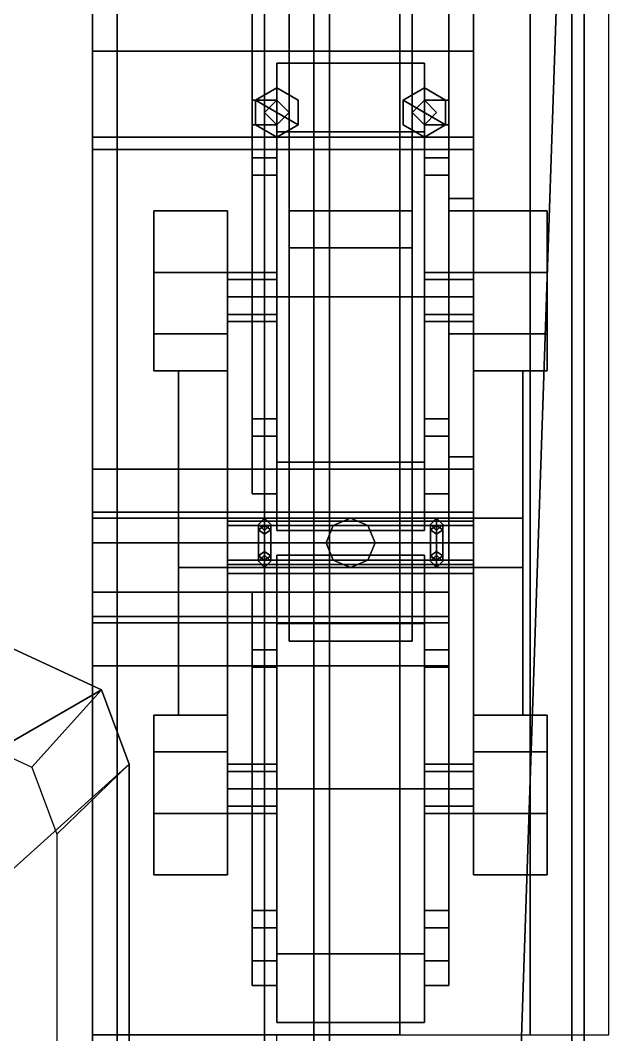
# Model space of a CAD drawing. Header units: millimetres. Extents: x -1.1 to 1.1, y -2.6 to 8.
# Drawn here: x 0.591 to 1.07, y -0.24 to 0.585 of the extents above; entities that cross this region are included whole.
import ezdxf

# ---------------------------------------------------------------- set-up
doc = ezdxf.new("R2010")
doc.units = ezdxf.units.MM
for name, color, linetype in [('_tmp', 4, 'Continuous'), ('base_patch', 6, 'Continuous'), ('skirts', 6, 'Continuous'), ('suspension', 5, 'Continuous'), ('tracks', 3, 'Continuous'), ('turret', 2, 'Continuous'), ('wheels', 2, 'Continuous')]:
    doc.layers.add(name, color=color, linetype=linetype)

msp = doc.modelspace()

# ---------------------------------------------------------------- linework, layer by layer
for points in [[(0.65, 2.44, 0.97), (0.65, -2.36, 0.97), (0.65, 2.02615, 0.65385), (0.65, 2.21, 0.73)], [(0.65, -2.36, 0.97), (0.65, -2.36, 0.97), (0.65, 1.95, 0.47), (0.65, 2.02615, 0.65385)], [(-0.65, -2.27, 0.41), (-0.65, 1.97485, 0.41), (0.65, 1.97485, 0.41), (0.65, -2.27, 0.41)], [(0.65, -2.27, 0.41), (0.65, 1.97485, 0.41), (0.65, 1.95, 0.47), (0.65, -2.36, 0.97)], [(1.04, 0.97, 1.11), (0.83, 0.65, 1.69), (0.83, -1.47, 1.69), (1.04, -2.03, 1.11)], [(1.04, 0.97, 0.97), (1.04, 0.97, 1.11), (1.04, -2.03, 1.11), (1.04, -2.13, 0.97)], [(-0.83, -1.26, 1.69), (0.83, -1.47, 1.69), (0.83, 0.65, 1.69), (-0.83, 0.65, 1.69)]]:
    msp.add_3dface(points)
at = {"layer": '_tmp'}
msp.add_xline((0.84273, 0.65, 1.65485), (0, 1), dxfattribs=at)
at = {"layer": 'base_patch'}
for points in [[(1.04, 0.97, 1.11), (0.84273, 0.65, 1.65485), (0.84273, -1.48321, 1.65485), (0.9531, -1.59778, 1.35)], [(1.04, -2.03, 1.11), (1.04, 0.97, 1.11), (0.9531, -1.59778, 1.35), (1.04, -2.03, 1.11)], [(0.79, 0.65, 1.69), (-0.79, 0.65, 1.69), (-0.79, -1.26, 1.69), (0.79, -1.47, 1.69)], [(0.84273, 0.65, 1.65485), (0.79, 0.65, 1.69), (0.79, -1.47, 1.69), (0.84273, -1.48321, 1.65485)]]:
    msp.add_3dface(points, dxfattribs=at)
at = {"layer": 'skirts'}
for points in [[(0.9, 1.13, 0.73), (0.65, 1.13, 0.73), (0.65, -0.24, 0.73), (0.9, -0.24, 0.73)], [(1.00607, 1.13, 0.68607), (0.9, 1.13, 0.73), (0.9, -0.24, 0.73), (1.00607, -0.24, 0.68607)], [(1.05, 1.13, 0.58), (1.00607, 1.13, 0.68607), (1.00607, -0.24, 0.68607), (1.05, -0.24, 0.58)], [(1.05, 1.13, 0.3), (1.05, 1.13, 0.58), (1.05, -0.24, 0.58), (1.05, -0.24, 0.3)], [(1.07, 1.13, 0.29), (1.05, 1.13, 0.3), (1.05, -0.24, 0.3), (1.07, -0.24, 0.29)], [(1.05, 0.68, 0.18), (1.05, 1.13, 0.3), (1.05, 1.13, 0.3), (1.05, 0.57, 0.18)], [(1.05, 0.57, 0.18), (1.05, 1.13, 0.3), (1.05, -0.24, 0.3), (1.05, 0.38, 0.17)], [(1.05, 0.52, 0.15), (1.05, 0.57, 0.18), (1.05, 0.38, 0.17), (1.05, 0.4, 0.15)], [(1.05, 0.38, 0.17), (1.05, 0.38, 0.17), (1.05, -0.24, 0.3), (1.05, 0.04, 0.17)], [(1.05, 0.33, 0.15), (1.05, 0.35, 0.17), (1.05, 0.07, 0.17), (1.05, 0.09, 0.15)], [(1.05, 0.02, 0.15), (1.05, 0.04, 0.17), (1.05, -0.16, 0.18), (1.05, -0.09, 0.15)], [(1.05, 0.04, 0.17), (1.05, 0.04, 0.17), (1.05, -0.24, 0.3), (1.05, -0.16, 0.18)], [(1.05, -0.16, 0.18), (1.05, -0.16, 0.18), (1.05, -0.24, 0.3), (1.05, -0.24, 0.18)], [(0.65, -0.24, 0.6), (0.8, -0.24, 0.6), (0.9, -0.24, 0.73), (0.65, -0.24, 0.73)], [(0.65, -0.48, 0.6), (0.8, -0.48, 0.6), (0.8, -0.24, 0.6), (0.65, -0.24, 0.6)], [(1.05, -0.24, 0.3), (1.05, -0.24, 0.44), (1.05, -0.48, 0.44), (1.05, -0.48, 0.3)], [(1.05, -0.24, 0.18), (1.05, -0.24, 0.3), (1.05, -0.48, 0.3), (1.05, -0.47, 0.17)], [(1.05, -0.32, 0.15), (1.05, -0.24, 0.18), (1.05, -0.47, 0.17), (1.05, -0.44, 0.15)]]:
    msp.add_3dface(points, dxfattribs=at)
at = {"layer": 'suspension'}
for points in [[(0.81, 0.43, 0.48), (0.81, 0.73, 0.48), (0.91, 0.73, 0.48), (0.91, 0.43, 0.48)], [(0.81, 0.67, 0.58), (0.81, 0.73, 0.48), (0.81, 0.43, 0.48), (0.81, 0.49, 0.58)], [(0.91, 0.43, 0.48), (0.91, 0.73, 0.48), (0.91, 0.67, 0.58), (0.91, 0.49, 0.58)], [(0.96, 0.48, 0.48), (0.96, 0.68, 0.48), (0.65, 0.68, 0.48), (0.65, 0.48, 0.48)], [(0.65, 0.68, 0.48), (0.65, 0.67, 0.39), (0.65, 0.49, 0.39), (0.65, 0.48, 0.48)], [(0.94, 0.48, 0.6), (0.94, 0.68, 0.6), (0.78, 0.68, 0.6), (0.78, 0.48, 0.6)], [(0.78, 0.48, 0.58), (0.78, 0.68, 0.58), (0.94, 0.68, 0.58), (0.94, 0.48, 0.58)], [(0.78, 0.68, 0.6), (0.78, 0.68, 0.58), (0.78, 0.48, 0.58), (0.78, 0.48, 0.6)], [(0.94, 0.48, 0.58), (0.94, 0.68, 0.58), (0.94, 0.68, 0.6), (0.94, 0.48, 0.6)], [(0.96, 0.49, 0.39), (0.96, 0.67, 0.39), (0.96, 0.68, 0.48), (0.96, 0.48, 0.48)], [(0.65, 0.67, 0.34), (0.65, 0.6, 0.3), (0.65, 0.56, 0.3), (0.65, 0.49, 0.34)], [(0.65, 0.67, 0.39), (0.65, 0.67, 0.34), (0.65, 0.49, 0.34), (0.65, 0.49, 0.39)], [(0.96, 0.56, 0.3), (0.96, 0.6, 0.3), (0.96, 0.67, 0.34), (0.96, 0.49, 0.34)], [(0.96, 0.49, 0.34), (0.96, 0.67, 0.34), (0.96, 0.67, 0.39), (0.96, 0.49, 0.39)], [(0.65, 0.56, 0.3), (0.65, 0.6, 0.3), (0.96, 0.6, 0.3), (0.96, 0.56, 0.3)], [(0.65, 0.49, 0.34), (0.65, 0.56, 0.3), (0.96, 0.56, 0.3), (0.96, 0.49, 0.34)], [(0.78268, 0.52, 0.62), (0.81732, 0.5, 0.62), (0.81732, 0.52, 0.62), (0.8, 0.53, 0.62)], [(0.8, 0.53, 0.6), (0.78268, 0.52, 0.6), (0.78268, 0.52, 0.62), (0.8, 0.53, 0.62)], [(0.81732, 0.52, 0.6), (0.8, 0.53, 0.6), (0.8, 0.53, 0.62), (0.81732, 0.52, 0.62)], [(0.92, 0.53, 0.6), (0.90268, 0.52, 0.6), (0.90268, 0.52, 0.62), (0.92, 0.53, 0.62)], [(0.90268, 0.52, 0.62), (0.93732, 0.5, 0.62), (0.93732, 0.52, 0.62), (0.92, 0.53, 0.62)], [(0.93732, 0.52, 0.6), (0.92, 0.53, 0.6), (0.92, 0.53, 0.62), (0.93732, 0.52, 0.62)], [(0.78268, 0.5, 0.62), (0.8, 0.49, 0.62), (0.81732, 0.5, 0.62), (0.78268, 0.52, 0.62)], [(0.78268, 0.52, 0.6), (0.78268, 0.5, 0.6), (0.78268, 0.5, 0.62), (0.78268, 0.52, 0.62)], [(0.8, 0.52, 0.48), (0.79, 0.51, 0.48), (0.79, 0.51, 0.58), (0.8, 0.52, 0.58)], [(0.81, 0.51, 0.48), (0.8, 0.52, 0.48), (0.8, 0.52, 0.58), (0.81, 0.51, 0.58)], [(0.81732, 0.5, 0.6), (0.81732, 0.52, 0.6), (0.81732, 0.52, 0.62), (0.81732, 0.5, 0.62)], [(0.90268, 0.52, 0.6), (0.90268, 0.5, 0.6), (0.90268, 0.5, 0.62), (0.90268, 0.52, 0.62)], [(0.90268, 0.5, 0.62), (0.92, 0.49, 0.62), (0.93732, 0.5, 0.62), (0.90268, 0.52, 0.62)], [(0.92, 0.52, 0.48), (0.91, 0.51, 0.48), (0.91, 0.51, 0.58), (0.92, 0.52, 0.58)], [(0.93, 0.51, 0.48), (0.92, 0.52, 0.48), (0.92, 0.52, 0.58), (0.93, 0.51, 0.58)], [(0.93732, 0.5, 0.6), (0.93732, 0.52, 0.6), (0.93732, 0.52, 0.62), (0.93732, 0.5, 0.62)], [(0.79, 0.51, 0.48), (0.8, 0.5, 0.48), (0.8, 0.5, 0.58), (0.79, 0.51, 0.58)], [(0.8, 0.5, 0.48), (0.81, 0.51, 0.48), (0.81, 0.51, 0.58), (0.8, 0.5, 0.58)], [(0.91, 0.51, 0.48), (0.92, 0.5, 0.48), (0.92, 0.5, 0.58), (0.91, 0.51, 0.58)], [(0.92, 0.5, 0.48), (0.93, 0.51, 0.48), (0.93, 0.51, 0.58), (0.92, 0.5, 0.58)], [(0.78268, 0.5, 0.6), (0.8, 0.49, 0.6), (0.8, 0.49, 0.62), (0.78268, 0.5, 0.62)], [(0.8, 0.49, 0.6), (0.81732, 0.5, 0.6), (0.81732, 0.5, 0.62), (0.8, 0.49, 0.62)], [(0.90268, 0.5, 0.6), (0.92, 0.49, 0.6), (0.92, 0.49, 0.62), (0.90268, 0.5, 0.62)], [(0.92, 0.49, 0.6), (0.93732, 0.5, 0.6), (0.93732, 0.5, 0.62), (0.92, 0.49, 0.62)], [(0.65, 0.48, 0.48), (0.65, 0.49, 0.39), (0.96, 0.49, 0.39), (0.96, 0.48, 0.48)], [(0.65, 0.49, 0.39), (0.65, 0.49, 0.34), (0.96, 0.49, 0.34), (0.96, 0.49, 0.39)], [(0.81, 0.49, 0.58), (0.81, 0.4, 0.57), (0.91, 0.4, 0.57), (0.91, 0.49, 0.58)], [(0.81, 0.43, 0.48), (0.81, 0.43, 0.48), (0.81, 0.4, 0.57), (0.81, 0.49, 0.58)], [(0.91, 0.4, 0.57), (0.91, 0.43, 0.48), (0.91, 0.43, 0.48), (0.91, 0.49, 0.58)], [(0.94, 0.49, 0.39), (0.94, 0.44, 0.39), (0.96, 0.44, 0.39), (0.96, 0.49, 0.39)], [(0.94, 0.49, 0.34), (0.94, 0.43, 0.34), (0.94, 0.44, 0.39), (0.94, 0.49, 0.39)], [(0.96, 0.49, 0.34), (0.96, 0.43, 0.34), (0.94, 0.43, 0.34), (0.94, 0.49, 0.34)], [(0.96, 0.44, 0.39), (0.96, 0.43, 0.34), (0.96, 0.49, 0.34), (0.96, 0.49, 0.39)], [(0.78, 0.48, 0.6), (0.78, 0.48, 0.58), (0.94, 0.48, 0.58), (0.94, 0.48, 0.6)], [(0.94, 0.43, 0.34), (0.94, 0.33, 0.33), (0.94, 0.34, 0.38), (0.94, 0.44, 0.39)], [(0.94, 0.44, 0.39), (0.94, 0.34, 0.38), (0.96, 0.34, 0.38), (0.96, 0.44, 0.39)], [(0.96, 0.34, 0.38), (0.96, 0.33, 0.33), (0.96, 0.43, 0.34), (0.96, 0.44, 0.39)], [(0.7, 0.38, 0.28), (0.7, 0.43, 0.26), (0.7, 0.43, 0.13), (0.7, 0.33, 0.28)], [(0.76, 0.38, 0.28), (0.76, 0.43, 0.26), (0.7, 0.43, 0.26), (0.7, 0.38, 0.28)], [(0.7, 0.33, 0.28), (0.7, 0.43, 0.13), (0.7, 0.3, 0.13), (0.7, 0.3, 0.26)], [(0.7, 0.3, 0.13), (0.7, 0.43, 0.13), (0.76, 0.43, 0.13), (0.76, 0.3, 0.13)], [(0.7, 0.43, 0.13), (0.7, 0.43, 0.26), (0.76, 0.43, 0.26), (0.76, 0.43, 0.13)], [(0.76, 0.43, 0.13), (0.76, 0.43, 0.26), (0.76, 0.38, 0.28), (0.76, 0.33, 0.28)], [(0.76, 0.3, 0.13), (0.76, 0.43, 0.13), (0.76, 0.33, 0.28), (0.76, 0.3, 0.26)], [(0.81, 0.43, 0.48), (0.81, 0.1, 0.39), (0.81, 0.08, 0.46), (0.81, 0.4, 0.57)], [(0.91, 0.43, 0.48), (0.91, 0.1, 0.39), (0.81, 0.1, 0.39), (0.81, 0.43, 0.48)], [(0.91, 0.08, 0.46), (0.91, 0.1, 0.39), (0.91, 0.43, 0.48), (0.91, 0.4, 0.57)], [(0.96, 0.43, 0.34), (0.96, 0.33, 0.33), (0.94, 0.33, 0.33), (0.94, 0.43, 0.34)], [(1.02, 0.38, 0.28), (1.02, 0.43, 0.26), (0.96, 0.43, 0.26), (0.96, 0.38, 0.28)], [(0.96, 0.38, 0.28), (0.96, 0.43, 0.26), (0.96, 0.43, 0.13), (0.96, 0.33, 0.28)], [(0.96, 0.33, 0.28), (0.96, 0.43, 0.13), (0.96, 0.3, 0.13), (0.96, 0.3, 0.26)], [(0.96, 0.3, 0.13), (0.96, 0.43, 0.13), (1.02, 0.43, 0.13), (1.02, 0.3, 0.13)], [(0.96, 0.43, 0.13), (0.96, 0.43, 0.26), (1.02, 0.43, 0.26), (1.02, 0.43, 0.13)], [(1.02, 0.43, 0.13), (1.02, 0.43, 0.26), (1.02, 0.38, 0.28), (1.02, 0.33, 0.28)], [(1.02, 0.3, 0.13), (1.02, 0.43, 0.13), (1.02, 0.33, 0.28), (1.02, 0.3, 0.26)], [(0.81, 0.4, 0.57), (0.81, 0.08, 0.46), (0.91, 0.08, 0.46), (0.91, 0.4, 0.57)], [(0.76, 0.33, 0.28), (0.76, 0.38, 0.28), (0.7, 0.38, 0.28), (0.7, 0.33, 0.28)], [(1.02, 0.33, 0.28), (1.02, 0.38, 0.28), (0.96, 0.38, 0.28), (0.96, 0.33, 0.28)], [(0.94, 0.34, 0.38), (0.94, 0.22, 0.33), (0.96, 0.22, 0.33), (0.96, 0.34, 0.38)], [(0.94, 0.33, 0.33), (0.94, 0.23, 0.29), (0.94, 0.22, 0.33), (0.94, 0.34, 0.38)], [(0.96, 0.22, 0.33), (0.96, 0.23, 0.29), (0.96, 0.33, 0.33), (0.96, 0.34, 0.38)], [(0.76, 0.3, 0.26), (0.76, 0.33, 0.28), (0.7, 0.33, 0.28), (0.7, 0.3, 0.26)], [(0.96, 0.33, 0.33), (0.96, 0.23, 0.29), (0.94, 0.23, 0.29), (0.94, 0.33, 0.33)], [(1.02, 0.3, 0.26), (1.02, 0.33, 0.28), (0.96, 0.33, 0.28), (0.96, 0.3, 0.26)], [(0.76, 0.18, 0.33), (0.76, 0.3, 0.26), (0.72, 0.3, 0.26), (0.72, 0.18, 0.33)], [(0.72, 0.18, 0.33), (0.72, 0.3, 0.26), (0.72, 0.02, 0.26), (0.72, 0.14, 0.33)], [(0.72, 0.02, 0.13), (0.72, 0.3, 0.13), (0.76, 0.3, 0.13), (0.76, 0.02, 0.13)], [(0.72, 0.3, 0.26), (0.72, 0.3, 0.13), (0.72, 0.02, 0.13), (0.72, 0.02, 0.26)], [(0.76, 0.02, 0.26), (0.76, 0.3, 0.26), (0.76, 0.18, 0.33), (0.76, 0.14, 0.33)], [(0.76, 0.02, 0.13), (0.76, 0.3, 0.13), (0.76, 0.3, 0.26), (0.76, 0.02, 0.26)], [(1, 0.18, 0.33), (1, 0.3, 0.26), (0.96, 0.3, 0.26), (0.96, 0.18, 0.33)], [(0.96, 0.3, 0.26), (0.96, 0.02, 0.26), (0.96, 0.14, 0.33), (0.96, 0.18, 0.33)], [(1, 0.3, 0.13), (1, 0.02, 0.13), (0.96, 0.02, 0.13), (0.96, 0.3, 0.13)], [(0.96, 0.3, 0.13), (0.96, 0.02, 0.13), (0.96, 0.02, 0.26), (0.96, 0.3, 0.26)], [(1, 0.14, 0.33), (1, 0.02, 0.26), (1, 0.3, 0.26), (1, 0.18, 0.33)], [(1, 0.02, 0.26), (1, 0.02, 0.13), (1, 0.3, 0.13), (1, 0.3, 0.26)], [(0.94, 0.23, 0.29), (0.94, 0.16, 0.26), (0.94, 0.16, 0.3), (0.94, 0.22, 0.33)], [(0.96, 0.23, 0.29), (0.96, 0.16, 0.26), (0.94, 0.16, 0.26), (0.94, 0.23, 0.29)], [(0.96, 0.16, 0.3), (0.96, 0.16, 0.26), (0.96, 0.23, 0.29), (0.96, 0.22, 0.33)], [(0.65, 0.22, 0.57), (0.65, 0.185, 0.49), (0.65, 0.095, 0.49), (0.65, 0.06, 0.57)], [(0.94, 0.22, 0.57), (0.94, 0.185, 0.49), (0.65, 0.185, 0.49), (0.65, 0.22, 0.57)], [(0.94, 0.06, 0.57), (0.94, 0.22, 0.57), (0.65, 0.22, 0.57), (0.65, 0.06, 0.57)], [(0.94, 0.22, 0.33), (0.94, 0.16, 0.3), (0.96, 0.16, 0.3), (0.96, 0.22, 0.33)], [(0.94, 0.095, 0.49), (0.94, 0.185, 0.49), (0.94, 0.22, 0.57), (0.94, 0.06, 0.57)], [(0.65, 0.095, 0.49), (0.65, 0.185, 0.49), (0.94, 0.185, 0.49), (0.94, 0.095, 0.49)], [(0.76, 0.17768, 0.26232), (0.76, 0.185, 0.28), (0.96, 0.185, 0.28), (0.96, 0.17768, 0.26232)], [(0.76, 0.185, 0.28), (0.76, 0.17768, 0.29768), (0.96, 0.17768, 0.29768), (0.96, 0.185, 0.28)], [(0.65, 0.18, 0.7), (0.94, 0.18, 0.57), (0.65, 0.18, 0.57), (0.65, 0.18, 0.7)], [(0.94, 0.16, 0.57), (0.94, 0.18, 0.57), (0.65, 0.18, 0.7), (0.65, 0.16, 0.7)], [(0.76, 0.14, 0.33), (0.76, 0.18, 0.33), (0.72, 0.18, 0.33), (0.72, 0.14, 0.33)], [(0.76, 0.18, 0.39), (0.76, 0.17414, 0.40414), (0.96, 0.17414, 0.40414), (0.96, 0.18, 0.39)], [(0.76, 0.17414, 0.37586), (0.76, 0.18, 0.39), (0.96, 0.18, 0.39), (0.96, 0.17414, 0.37586)], [(0.76, 0.18, 0.39), (0.76, 0.14586, 0.37586), (0.76, 0.14, 0.39), (0.76, 0.17414, 0.40414)], [(0.76, 0.17414, 0.37586), (0.76, 0.16, 0.37), (0.76, 0.14586, 0.37586), (0.76, 0.18, 0.39)], [(0.76, 0.16, 0.255), (0.76, 0.17768, 0.26232), (0.96, 0.17768, 0.26232), (0.96, 0.16, 0.255)], [(0.76, 0.17768, 0.29768), (0.76, 0.16, 0.305), (0.96, 0.16, 0.305), (0.96, 0.17768, 0.29768)], [(0.76, 0.17414, 0.40414), (0.76, 0.16, 0.41), (0.96, 0.16, 0.41), (0.96, 0.17414, 0.40414)], [(0.76, 0.16, 0.37), (0.76, 0.17414, 0.37586), (0.96, 0.17414, 0.37586), (0.96, 0.16, 0.37)], [(0.76, 0.17414, 0.40414), (0.76, 0.14, 0.39), (0.76, 0.14586, 0.40414), (0.76, 0.16, 0.41)], [(0.79, 0.18, 0.39), (0.785, 0.175, 0.4), (0.785, 0.175, 0.47), (0.79, 0.18, 0.47)], [(0.785, 0.17061, 0.48061), (0.79, 0.17414, 0.48414), (0.79, 0.18, 0.47), (0.785, 0.175, 0.47)], [(0.785, 0.175, 0.4), (0.79, 0.17, 0.405), (0.79, 0.17, 0.47), (0.785, 0.175, 0.47)], [(0.79, 0.16707, 0.47707), (0.785, 0.17061, 0.48061), (0.785, 0.175, 0.47), (0.79, 0.17, 0.47)], [(0.785, 0.16, 0.485), (0.79, 0.16, 0.49), (0.79, 0.17414, 0.48414), (0.785, 0.17061, 0.48061)], [(0.795, 0.175, 0.4), (0.79, 0.18, 0.39), (0.79, 0.18, 0.47), (0.795, 0.175, 0.47)], [(0.79, 0.17414, 0.48414), (0.795, 0.17061, 0.48061), (0.795, 0.175, 0.47), (0.79, 0.18, 0.47)], [(0.79, 0.17, 0.405), (0.795, 0.175, 0.4), (0.795, 0.175, 0.47), (0.79, 0.17, 0.47)], [(0.795, 0.17061, 0.48061), (0.79, 0.16707, 0.47707), (0.79, 0.17, 0.47), (0.795, 0.175, 0.47)], [(0.79, 0.16, 0.49), (0.795, 0.16, 0.485), (0.795, 0.17061, 0.48061), (0.79, 0.17414, 0.48414)], [(0.84, 0.16, 0.37), (0.84586, 0.17414, 0.37586), (0.84586, 0.17414, 0.28), (0.84, 0.16, 0.28)], [(0.84586, 0.17414, 0.37586), (0.86, 0.18, 0.39), (0.86, 0.18, 0.28), (0.84586, 0.17414, 0.28)], [(0.86, 0.18, 0.39), (0.87414, 0.17414, 0.37586), (0.87414, 0.17414, 0.28), (0.86, 0.18, 0.28)], [(0.87414, 0.17414, 0.37586), (0.88, 0.16, 0.37), (0.88, 0.16, 0.28), (0.87414, 0.17414, 0.28)], [(0.925, 0.17061, 0.48061), (0.93, 0.17414, 0.48414), (0.93, 0.18, 0.47), (0.925, 0.175, 0.47)], [(0.93, 0.18, 0.39), (0.925, 0.175, 0.4), (0.925, 0.175, 0.47), (0.93, 0.18, 0.47)], [(0.93, 0.16707, 0.47707), (0.925, 0.17061, 0.48061), (0.925, 0.175, 0.47), (0.93, 0.17, 0.47)], [(0.925, 0.175, 0.4), (0.93, 0.17, 0.405), (0.93, 0.17, 0.47), (0.925, 0.175, 0.47)], [(0.925, 0.16, 0.485), (0.93, 0.16, 0.49), (0.93, 0.17414, 0.48414), (0.925, 0.17061, 0.48061)], [(0.93, 0.17414, 0.48414), (0.935, 0.17061, 0.48061), (0.935, 0.175, 0.47), (0.93, 0.18, 0.47)], [(0.935, 0.175, 0.4), (0.93, 0.18, 0.39), (0.93, 0.18, 0.47), (0.935, 0.175, 0.47)], [(0.935, 0.17061, 0.48061), (0.93, 0.16707, 0.47707), (0.93, 0.17, 0.47), (0.935, 0.175, 0.47)], [(0.93, 0.17, 0.405), (0.935, 0.175, 0.4), (0.935, 0.175, 0.47), (0.93, 0.17, 0.47)], [(0.93, 0.16, 0.49), (0.935, 0.16, 0.485), (0.935, 0.17061, 0.48061), (0.93, 0.17414, 0.48414)], [(0.96, 0.18, 0.33), (0.96, 0.14, 0.33), (1, 0.14, 0.33), (1, 0.18, 0.33)], [(0.96, 0.17414, 0.40414), (0.96, 0.16, 0.41), (0.96, 0.14586, 0.40414), (0.96, 0.18, 0.39)], [(0.96, 0.18, 0.39), (0.96, 0.14586, 0.40414), (0.96, 0.14, 0.39), (0.96, 0.17414, 0.37586)], [(0.96, 0.17414, 0.37586), (0.96, 0.14, 0.39), (0.96, 0.14586, 0.37586), (0.96, 0.16, 0.37)], [(0.79, 0.16, 0.48), (0.785, 0.16, 0.485), (0.785, 0.17061, 0.48061), (0.79, 0.16707, 0.47707)], [(0.795, 0.16, 0.485), (0.79, 0.16, 0.48), (0.79, 0.16707, 0.47707), (0.795, 0.17061, 0.48061)], [(0.93, 0.16, 0.48), (0.925, 0.16, 0.485), (0.925, 0.17061, 0.48061), (0.93, 0.16707, 0.47707)], [(0.935, 0.16, 0.485), (0.93, 0.16, 0.48), (0.93, 0.16707, 0.47707), (0.935, 0.17061, 0.48061)], [(0.65, 0.16, 0.7), (0.65, 0.16, 0.57), (0.94, 0.16, 0.57), (0.65, 0.16, 0.7)], [(0.76, 0.14232, 0.26232), (0.76, 0.16, 0.255), (0.96, 0.16, 0.255), (0.96, 0.14232, 0.26232)], [(0.76, 0.16, 0.305), (0.76, 0.14232, 0.29768), (0.96, 0.14232, 0.29768), (0.96, 0.16, 0.305)], [(0.76, 0.16, 0.41), (0.76, 0.14586, 0.40414), (0.96, 0.14586, 0.40414), (0.96, 0.16, 0.41)], [(0.76, 0.14586, 0.37586), (0.76, 0.16, 0.37), (0.96, 0.16, 0.37), (0.96, 0.14586, 0.37586)], [(0.785, 0.14939, 0.48061), (0.79, 0.14586, 0.48414), (0.79, 0.16, 0.49), (0.785, 0.16, 0.485)], [(0.79, 0.15293, 0.47707), (0.785, 0.14939, 0.48061), (0.785, 0.16, 0.485), (0.79, 0.16, 0.48)], [(0.79, 0.14586, 0.48414), (0.795, 0.14939, 0.48061), (0.795, 0.16, 0.485), (0.79, 0.16, 0.49)], [(0.795, 0.14939, 0.48061), (0.79, 0.15293, 0.47707), (0.79, 0.16, 0.48), (0.795, 0.16, 0.485)], [(0.84586, 0.14586, 0.37586), (0.84, 0.16, 0.37), (0.84, 0.16, 0.28), (0.84586, 0.14586, 0.28)], [(0.88, 0.16, 0.37), (0.87414, 0.14586, 0.37586), (0.87414, 0.14586, 0.28), (0.88, 0.16, 0.28)], [(0.93, 0.15293, 0.47707), (0.925, 0.14939, 0.48061), (0.925, 0.16, 0.485), (0.93, 0.16, 0.48)], [(0.925, 0.14939, 0.48061), (0.93, 0.14586, 0.48414), (0.93, 0.16, 0.49), (0.925, 0.16, 0.485)], [(0.935, 0.14939, 0.48061), (0.93, 0.15293, 0.47707), (0.93, 0.16, 0.48), (0.935, 0.16, 0.485)], [(0.93, 0.14586, 0.48414), (0.935, 0.14939, 0.48061), (0.935, 0.16, 0.485), (0.93, 0.16, 0.49)], [(0.79, 0.15, 0.47), (0.785, 0.145, 0.47), (0.785, 0.14939, 0.48061), (0.79, 0.15293, 0.47707)], [(0.79, 0.15, 0.405), (0.785, 0.145, 0.4), (0.785, 0.145, 0.47), (0.79, 0.15, 0.47)], [(0.785, 0.145, 0.47), (0.79, 0.14, 0.47), (0.79, 0.14586, 0.48414), (0.785, 0.14939, 0.48061)], [(0.795, 0.145, 0.47), (0.79, 0.15, 0.47), (0.79, 0.15293, 0.47707), (0.795, 0.14939, 0.48061)], [(0.795, 0.145, 0.4), (0.79, 0.15, 0.405), (0.79, 0.15, 0.47), (0.795, 0.145, 0.47)], [(0.79, 0.14, 0.47), (0.795, 0.145, 0.47), (0.795, 0.14939, 0.48061), (0.79, 0.14586, 0.48414)], [(0.93, 0.15, 0.47), (0.925, 0.145, 0.47), (0.925, 0.14939, 0.48061), (0.93, 0.15293, 0.47707)], [(0.93, 0.15, 0.405), (0.925, 0.145, 0.4), (0.925, 0.145, 0.47), (0.93, 0.15, 0.47)], [(0.925, 0.145, 0.47), (0.93, 0.14, 0.47), (0.93, 0.14586, 0.48414), (0.925, 0.14939, 0.48061)], [(0.935, 0.145, 0.47), (0.93, 0.15, 0.47), (0.93, 0.15293, 0.47707), (0.935, 0.14939, 0.48061)], [(0.935, 0.145, 0.4), (0.93, 0.15, 0.405), (0.93, 0.15, 0.47), (0.935, 0.145, 0.47)], [(0.93, 0.14, 0.47), (0.935, 0.145, 0.47), (0.935, 0.14939, 0.48061), (0.93, 0.14586, 0.48414)], [(0.76, 0.14586, 0.40414), (0.76, 0.14, 0.39), (0.96, 0.14, 0.39), (0.96, 0.14586, 0.40414)], [(0.76, 0.14, 0.39), (0.76, 0.14586, 0.37586), (0.96, 0.14586, 0.37586), (0.96, 0.14, 0.39)], [(0.76, 0.135, 0.28), (0.76, 0.14232, 0.26232), (0.96, 0.14232, 0.26232), (0.96, 0.135, 0.28)], [(0.76, 0.14232, 0.29768), (0.76, 0.135, 0.28), (0.96, 0.135, 0.28), (0.96, 0.14232, 0.29768)], [(0.785, 0.145, 0.4), (0.79, 0.14, 0.39), (0.79, 0.14, 0.47), (0.785, 0.145, 0.47)], [(0.79, 0.14, 0.39), (0.795, 0.145, 0.4), (0.795, 0.145, 0.47), (0.79, 0.14, 0.47)], [(0.86, 0.14, 0.39), (0.84586, 0.14586, 0.37586), (0.84586, 0.14586, 0.28), (0.86, 0.14, 0.28)], [(0.87414, 0.14586, 0.37586), (0.86, 0.14, 0.39), (0.86, 0.14, 0.28), (0.87414, 0.14586, 0.28)], [(0.925, 0.145, 0.4), (0.93, 0.14, 0.39), (0.93, 0.14, 0.47), (0.925, 0.145, 0.47)], [(0.93, 0.14, 0.39), (0.935, 0.145, 0.4), (0.935, 0.145, 0.47), (0.93, 0.14, 0.47)], [(0.72, 0.14, 0.33), (0.72, 0.02, 0.26), (0.76, 0.02, 0.26), (0.76, 0.14, 0.33)], [(0.96, 0.14, 0.33), (0.96, 0.02, 0.26), (1, 0.02, 0.26), (1, 0.14, 0.33)], [(0.65, 0.12, 0.7), (0.94, 0.12, 0.57), (0.65, 0.12, 0.57), (0.65, 0.12, 0.7)], [(0.94, 0.1, 0.57), (0.94, 0.12, 0.57), (0.65, 0.12, 0.7), (0.65, 0.1, 0.7)], [(0.65, 0.1, 0.7), (0.65, 0.1, 0.57), (0.94, 0.1, 0.57), (0.65, 0.1, 0.7)], [(0.81, 0.08, 0.46), (0.81, 0.1, 0.39), (0.91, 0.1, 0.39), (0.91, 0.08, 0.46)], [(0.65, 0.06, 0.57), (0.65, 0.095, 0.49), (0.94, 0.095, 0.49), (0.94, 0.06, 0.57)], [(0.7, 0.02, 0.26), (0.7, -0.01, 0.28), (0.76, -0.01, 0.28), (0.76, 0.02, 0.26)], [(0.7, 0.02, 0.13), (0.7, -0.11, 0.13), (0.7, -0.01, 0.28), (0.7, 0.02, 0.26)], [(0.76, 0.02, 0.13), (0.76, -0.11, 0.13), (0.7, -0.11, 0.13), (0.7, 0.02, 0.13)], [(0.76, -0.01, 0.28), (0.76, -0.11, 0.13), (0.76, 0.02, 0.13), (0.76, 0.02, 0.26)], [(0.96, 0.02, 0.26), (0.96, -0.01, 0.28), (1.02, -0.01, 0.28), (1.02, 0.02, 0.26)], [(0.96, 0.02, 0.13), (0.96, -0.11, 0.13), (0.96, -0.01, 0.28), (0.96, 0.02, 0.26)], [(1.02, 0.02, 0.13), (1.02, -0.11, 0.13), (0.96, -0.11, 0.13), (0.96, 0.02, 0.13)], [(1.02, -0.01, 0.28), (1.02, -0.11, 0.13), (1.02, 0.02, 0.13), (1.02, 0.02, 0.26)], [(0.7, -0.11, 0.13), (0.7, -0.11, 0.26), (0.7, -0.06, 0.28), (0.7, -0.01, 0.28)], [(0.7, -0.01, 0.28), (0.7, -0.06, 0.28), (0.76, -0.06, 0.28), (0.76, -0.01, 0.28)], [(0.76, -0.06, 0.28), (0.76, -0.11, 0.26), (0.76, -0.11, 0.13), (0.76, -0.01, 0.28)], [(0.96, -0.11, 0.13), (0.96, -0.11, 0.26), (0.96, -0.06, 0.28), (0.96, -0.01, 0.28)], [(0.96, -0.01, 0.28), (0.96, -0.06, 0.28), (1.02, -0.06, 0.28), (1.02, -0.01, 0.28)], [(1.02, -0.06, 0.28), (1.02, -0.11, 0.26), (1.02, -0.11, 0.13), (1.02, -0.01, 0.28)], [(0.7, -0.06, 0.28), (0.7, -0.11, 0.26), (0.76, -0.11, 0.26), (0.76, -0.06, 0.28)], [(0.96, -0.06, 0.28), (0.96, -0.11, 0.26), (1.02, -0.11, 0.26), (1.02, -0.06, 0.28)], [(0.76, -0.11, 0.13), (0.76, -0.11, 0.26), (0.7, -0.11, 0.26), (0.7, -0.11, 0.13)], [(1.02, -0.11, 0.13), (1.02, -0.11, 0.26), (0.96, -0.11, 0.26), (0.96, -0.11, 0.13)]]:
    msp.add_3dface(points, dxfattribs=at)
at = {"layer": 'tracks'}
for points in [[(0.67, 2.05, -0.03), (0.67, -1.72, -0.03), (0.67, -1.71), (0.67, 2.05)], [(0.67, 2.05), (0.67, -1.71), (1.05, -1.71), (1.05, 2.05)], [(1.05, -1.71), (1.05, -1.72, -0.03), (1.05, 2.05, -0.03), (1.05, 2.05)], [(0.67, -0.36, 0.82), (0.67, -0.36, 0.86), (0.67, 1.25, 0.86), (0.67, 1.25, 0.82)], [(0.67, 1.25, 0.86), (0.67, -0.36, 0.86), (1.05, -0.36, 0.86), (1.05, 1.25, 0.86)], [(1.05, 1.25, 0.82), (1.05, -0.36, 0.82), (0.67, -0.36, 0.82), (0.67, 1.25, 0.82)], [(1.05, 1.25, 0.86), (1.05, -0.36, 0.86), (1.05, -0.36, 0.82), (1.05, 1.25, 0.82)]]:
    msp.add_3dface(points, dxfattribs=at)
at = {"layer": 'turret'}
for points in [[(0.6573, 0.04053, 1.71), (0.43476, -0.08793, 2.28), (0.02091, 0.11, 2.28), (0.03312, 0.33, 1.71)], [(0.60057, -0.02253, 1.69), (0.6573, 0.04053, 1.71), (0.03312, 0.33, 1.71), (0.03881, 0.238, 1.69)], [(0.68, -0.02, 1.71), (0.48, -0.2, 2.3), (0.43476, -0.08793, 2.28), (0.6573, 0.04053, 1.71)], [(0.621, -0.077, 1.69), (0.68, -0.02, 1.71), (0.6573, 0.04053, 1.71), (0.60057, -0.02253, 1.69)], [(0.68, -0.79, 1.71), (0.48, -0.72, 2.3), (0.48, -0.2, 2.3), (0.68, -0.02, 1.71)], [(0.621, -0.77, 1.69), (0.68, -0.79, 1.71), (0.68, -0.02, 1.71), (0.621, -0.077, 1.69)]]:
    msp.add_3dface(points, dxfattribs=at)
at = {"layer": 'wheels'}
for points in [[(0.8, 0.49435, 0.32435), (0.8, 0.55, 0.19), (0.8, 0.52, 0.19), (0.8, 0.47314, 0.30314)], [(0.92, 0.49435, 0.32435), (0.92, 0.55, 0.19), (0.8, 0.55, 0.19), (0.8, 0.49435, 0.32435)], [(0.8, 0.55, 0.19), (0.8, 0.49435, 0.05565), (0.8, 0.47314, 0.07686), (0.8, 0.52, 0.19)], [(0.92, 0.55, 0.19), (0.92, 0.49435, 0.05565), (0.8, 0.49435, 0.05565), (0.8, 0.55, 0.19)], [(0.92, 0.55, 0.19), (0.92, 0.49435, 0.32435), (0.92, 0.47314, 0.30314), (0.92, 0.52, 0.19)], [(0.92, 0.49435, 0.05565), (0.92, 0.55, 0.19), (0.92, 0.52, 0.19), (0.92, 0.47314, 0.07686)], [(0.78, 0.47314, 0.30314), (0.78, 0.52, 0.19), (0.78, 0.5, 0.19), (0.78, 0.45899, 0.28899)], [(0.8, 0.47314, 0.30314), (0.8, 0.52, 0.19), (0.78, 0.52, 0.19), (0.78, 0.47314, 0.30314)], [(0.78, 0.52, 0.19), (0.78, 0.47314, 0.07686), (0.78, 0.45899, 0.09101), (0.78, 0.5, 0.19)], [(0.8, 0.52, 0.19), (0.8, 0.47314, 0.07686), (0.78, 0.47314, 0.07686), (0.78, 0.52, 0.19)], [(0.92, 0.52, 0.19), (0.92, 0.47314, 0.30314), (0.94, 0.47314, 0.30314), (0.94, 0.52, 0.19)], [(0.92, 0.47314, 0.07686), (0.92, 0.52, 0.19), (0.94, 0.52, 0.19), (0.94, 0.47314, 0.07686)], [(0.94, 0.52, 0.19), (0.94, 0.47314, 0.30314), (0.94, 0.45899, 0.28899), (0.94, 0.5, 0.19)], [(0.94, 0.47314, 0.07686), (0.94, 0.52, 0.19), (0.94, 0.5, 0.19), (0.94, 0.45899, 0.09101)], [(0.8, 0.5, 0.19), (0.8, 0.45899, 0.28899), (0.78, 0.45899, 0.28899), (0.78, 0.5, 0.19)], [(0.8, 0.45899, 0.09101), (0.8, 0.5, 0.19), (0.78, 0.5, 0.19), (0.78, 0.45899, 0.09101)], [(0.8, 0.45899, 0.28899), (0.8, 0.5, 0.19), (0.8, 0.38, 0.19), (0.8, 0.37414, 0.20414)], [(0.8, 0.5, 0.19), (0.8, 0.45899, 0.09101), (0.8, 0.37414, 0.17586), (0.8, 0.38, 0.19)], [(0.92, 0.45899, 0.28899), (0.92, 0.5, 0.19), (0.94, 0.5, 0.19), (0.94, 0.45899, 0.28899)], [(0.92, 0.5, 0.19), (0.92, 0.45899, 0.28899), (0.92, 0.37414, 0.20414), (0.92, 0.38, 0.19)], [(0.92, 0.5, 0.19), (0.92, 0.45899, 0.09101), (0.94, 0.45899, 0.09101), (0.94, 0.5, 0.19)], [(0.92, 0.45899, 0.09101), (0.92, 0.5, 0.19), (0.92, 0.38, 0.19), (0.92, 0.37414, 0.17586)], [(0.8, 0.49435, 0.05565), (0.8, 0.36), (0.8, 0.36, 0.03), (0.8, 0.47314, 0.07686)], [(0.92, 0.49435, 0.05565), (0.92, 0.36), (0.8, 0.36), (0.8, 0.49435, 0.05565)], [(0.8, 0.36, 0.38), (0.8, 0.49435, 0.32435), (0.8, 0.47314, 0.30314), (0.8, 0.36, 0.35)], [(0.92, 0.36, 0.38), (0.92, 0.49435, 0.32435), (0.8, 0.49435, 0.32435), (0.8, 0.36, 0.38)], [(0.92, 0.36), (0.92, 0.49435, 0.05565), (0.92, 0.47314, 0.07686), (0.92, 0.36, 0.03)], [(0.92, 0.49435, 0.32435), (0.92, 0.36, 0.38), (0.92, 0.36, 0.35), (0.92, 0.47314, 0.30314)], [(0.78, 0.47314, 0.07686), (0.78, 0.36, 0.03), (0.78, 0.36, 0.05), (0.78, 0.45899, 0.09101)], [(0.8, 0.47314, 0.07686), (0.8, 0.36, 0.03), (0.78, 0.36, 0.03), (0.78, 0.47314, 0.07686)], [(0.78, 0.36, 0.35), (0.78, 0.47314, 0.30314), (0.78, 0.45899, 0.28899), (0.78, 0.36, 0.33)], [(0.8, 0.36, 0.35), (0.8, 0.47314, 0.30314), (0.78, 0.47314, 0.30314), (0.78, 0.36, 0.35)], [(0.92, 0.36, 0.03), (0.92, 0.47314, 0.07686), (0.94, 0.47314, 0.07686), (0.94, 0.36, 0.03)], [(0.92, 0.47314, 0.30314), (0.92, 0.36, 0.35), (0.94, 0.36, 0.35), (0.94, 0.47314, 0.30314)], [(0.94, 0.36, 0.03), (0.94, 0.47314, 0.07686), (0.94, 0.45899, 0.09101), (0.94, 0.36, 0.05)], [(0.94, 0.47314, 0.30314), (0.94, 0.36, 0.35), (0.94, 0.36, 0.33), (0.94, 0.45899, 0.28899)], [(0.8, 0.36, 0.05), (0.8, 0.45899, 0.09101), (0.78, 0.45899, 0.09101), (0.78, 0.36, 0.05)], [(0.8, 0.45899, 0.28899), (0.8, 0.36, 0.33), (0.78, 0.36, 0.33), (0.78, 0.45899, 0.28899)], [(0.8, 0.36, 0.33), (0.8, 0.45899, 0.28899), (0.8, 0.37414, 0.20414), (0.8, 0.36, 0.21)], [(0.8, 0.45899, 0.09101), (0.8, 0.36, 0.05), (0.8, 0.36, 0.17), (0.8, 0.37414, 0.17586)], [(0.92, 0.45899, 0.28899), (0.92, 0.36, 0.33), (0.92, 0.36, 0.21), (0.92, 0.37414, 0.20414)], [(0.92, 0.45899, 0.09101), (0.92, 0.36, 0.05), (0.94, 0.36, 0.05), (0.94, 0.45899, 0.09101)], [(0.92, 0.36, 0.05), (0.92, 0.45899, 0.09101), (0.92, 0.37414, 0.17586), (0.92, 0.36, 0.17)], [(0.92, 0.36, 0.33), (0.92, 0.45899, 0.28899), (0.94, 0.45899, 0.28899), (0.94, 0.36, 0.33)], [(0.8, 0.38, 0.19), (0.8, 0.37414, 0.17586), (0.76, 0.37414, 0.17586), (0.76, 0.38, 0.19)], [(0.8, 0.37414, 0.20414), (0.8, 0.38, 0.19), (0.76, 0.38, 0.19), (0.76, 0.37414, 0.20414)], [(0.92, 0.38, 0.19), (0.92, 0.37414, 0.20414), (0.96, 0.37414, 0.20414), (0.96, 0.38, 0.19)], [(0.92, 0.37414, 0.17586), (0.92, 0.38, 0.19), (0.96, 0.38, 0.19), (0.96, 0.37414, 0.17586)], [(0.8, 0.37414, 0.17586), (0.8, 0.36, 0.17), (0.76, 0.36, 0.17), (0.76, 0.37414, 0.17586)], [(0.8, 0.36, 0.21), (0.8, 0.37414, 0.20414), (0.76, 0.37414, 0.20414), (0.76, 0.36, 0.21)], [(0.92, 0.37414, 0.20414), (0.92, 0.36, 0.21), (0.96, 0.36, 0.21), (0.96, 0.37414, 0.20414)], [(0.92, 0.36, 0.17), (0.92, 0.37414, 0.17586), (0.96, 0.37414, 0.17586), (0.96, 0.36, 0.17)], [(0.8, 0.36, 0.17), (0.8, 0.34586, 0.17586), (0.76, 0.34586, 0.17586), (0.76, 0.36, 0.17)], [(0.8, 0.34586, 0.20414), (0.8, 0.36, 0.21), (0.76, 0.36, 0.21), (0.76, 0.34586, 0.20414)], [(0.8, 0.26101, 0.09101), (0.8, 0.36, 0.05), (0.78, 0.36, 0.05), (0.78, 0.26101, 0.09101)], [(0.78, 0.36, 0.03), (0.78, 0.24686, 0.07686), (0.78, 0.26101, 0.09101), (0.78, 0.36, 0.05)], [(0.8, 0.36, 0.03), (0.8, 0.24686, 0.07686), (0.78, 0.24686, 0.07686), (0.78, 0.36, 0.03)], [(0.8, 0.36, 0.33), (0.8, 0.26101, 0.28899), (0.78, 0.26101, 0.28899), (0.78, 0.36, 0.33)], [(0.78, 0.24686, 0.30314), (0.78, 0.36, 0.35), (0.78, 0.36, 0.33), (0.78, 0.26101, 0.28899)], [(0.8, 0.24686, 0.30314), (0.8, 0.36, 0.35), (0.78, 0.36, 0.35), (0.78, 0.24686, 0.30314)], [(0.8, 0.26101, 0.28899), (0.8, 0.36, 0.33), (0.8, 0.36, 0.21), (0.8, 0.34586, 0.20414)], [(0.8, 0.36, 0.05), (0.8, 0.26101, 0.09101), (0.8, 0.34586, 0.17586), (0.8, 0.36, 0.17)], [(0.8, 0.36), (0.8, 0.22565, 0.05565), (0.8, 0.24686, 0.07686), (0.8, 0.36, 0.03)], [(0.92, 0.36), (0.92, 0.22565, 0.05565), (0.8, 0.22565, 0.05565), (0.8, 0.36)], [(0.8, 0.22565, 0.32435), (0.8, 0.36, 0.38), (0.8, 0.36, 0.35), (0.8, 0.24686, 0.30314)], [(0.92, 0.22565, 0.32435), (0.92, 0.36, 0.38), (0.8, 0.36, 0.38), (0.8, 0.22565, 0.32435)], [(0.92, 0.36, 0.33), (0.92, 0.26101, 0.28899), (0.92, 0.34586, 0.20414), (0.92, 0.36, 0.21)], [(0.92, 0.36, 0.05), (0.92, 0.26101, 0.09101), (0.94, 0.26101, 0.09101), (0.94, 0.36, 0.05)], [(0.92, 0.36, 0.21), (0.92, 0.34586, 0.20414), (0.96, 0.34586, 0.20414), (0.96, 0.36, 0.21)], [(0.92, 0.34586, 0.17586), (0.92, 0.36, 0.17), (0.96, 0.36, 0.17), (0.96, 0.34586, 0.17586)], [(0.92, 0.26101, 0.09101), (0.92, 0.36, 0.05), (0.92, 0.36, 0.17), (0.92, 0.34586, 0.17586)], [(0.92, 0.24686, 0.07686), (0.92, 0.36, 0.03), (0.94, 0.36, 0.03), (0.94, 0.24686, 0.07686)], [(0.92, 0.22565, 0.05565), (0.92, 0.36), (0.92, 0.36, 0.03), (0.92, 0.24686, 0.07686)], [(0.92, 0.26101, 0.28899), (0.92, 0.36, 0.33), (0.94, 0.36, 0.33), (0.94, 0.26101, 0.28899)], [(0.92, 0.36, 0.35), (0.92, 0.24686, 0.30314), (0.94, 0.24686, 0.30314), (0.94, 0.36, 0.35)], [(0.92, 0.36, 0.38), (0.92, 0.22565, 0.32435), (0.92, 0.24686, 0.30314), (0.92, 0.36, 0.35)], [(0.94, 0.24686, 0.07686), (0.94, 0.36, 0.03), (0.94, 0.36, 0.05), (0.94, 0.26101, 0.09101)], [(0.94, 0.36, 0.35), (0.94, 0.24686, 0.30314), (0.94, 0.26101, 0.28899), (0.94, 0.36, 0.33)], [(0.8, 0.34586, 0.17586), (0.8, 0.34, 0.19), (0.76, 0.34, 0.19), (0.76, 0.34586, 0.17586)], [(0.8, 0.34, 0.19), (0.8, 0.34586, 0.20414), (0.76, 0.34586, 0.20414), (0.76, 0.34, 0.19)], [(0.8, 0.22, 0.19), (0.8, 0.26101, 0.28899), (0.8, 0.34586, 0.20414), (0.8, 0.34, 0.19)], [(0.8, 0.26101, 0.09101), (0.8, 0.22, 0.19), (0.8, 0.34, 0.19), (0.8, 0.34586, 0.17586)], [(0.92, 0.26101, 0.28899), (0.92, 0.22, 0.19), (0.92, 0.34, 0.19), (0.92, 0.34586, 0.20414)], [(0.92, 0.34586, 0.20414), (0.92, 0.34, 0.19), (0.96, 0.34, 0.19), (0.96, 0.34586, 0.20414)], [(0.92, 0.34, 0.19), (0.92, 0.34586, 0.17586), (0.96, 0.34586, 0.17586), (0.96, 0.34, 0.19)], [(0.92, 0.22, 0.19), (0.92, 0.26101, 0.09101), (0.92, 0.34586, 0.17586), (0.92, 0.34, 0.19)], [(0.78, 0.2, 0.19), (0.78, 0.24686, 0.30314), (0.78, 0.26101, 0.28899), (0.78, 0.22, 0.19)], [(0.8, 0.26101, 0.28899), (0.8, 0.22, 0.19), (0.78, 0.22, 0.19), (0.78, 0.26101, 0.28899)], [(0.78, 0.24686, 0.07686), (0.78, 0.2, 0.19), (0.78, 0.22, 0.19), (0.78, 0.26101, 0.09101)], [(0.8, 0.22, 0.19), (0.8, 0.26101, 0.09101), (0.78, 0.26101, 0.09101), (0.78, 0.22, 0.19)], [(0.92, 0.22, 0.19), (0.92, 0.26101, 0.28899), (0.94, 0.26101, 0.28899), (0.94, 0.22, 0.19)], [(0.92, 0.26101, 0.09101), (0.92, 0.22, 0.19), (0.94, 0.22, 0.19), (0.94, 0.26101, 0.09101)], [(0.94, 0.24686, 0.30314), (0.94, 0.2, 0.19), (0.94, 0.22, 0.19), (0.94, 0.26101, 0.28899)], [(0.94, 0.2, 0.19), (0.94, 0.24686, 0.07686), (0.94, 0.26101, 0.09101), (0.94, 0.22, 0.19)], [(0.8, 0.2, 0.19), (0.8, 0.24686, 0.30314), (0.78, 0.24686, 0.30314), (0.78, 0.2, 0.19)], [(0.8, 0.24686, 0.07686), (0.8, 0.2, 0.19), (0.78, 0.2, 0.19), (0.78, 0.24686, 0.07686)], [(0.8, 0.17, 0.19), (0.8, 0.22565, 0.32435), (0.8, 0.24686, 0.30314), (0.8, 0.2, 0.19)], [(0.8, 0.22565, 0.05565), (0.8, 0.17, 0.19), (0.8, 0.2, 0.19), (0.8, 0.24686, 0.07686)], [(0.92, 0.24686, 0.30314), (0.92, 0.2, 0.19), (0.94, 0.2, 0.19), (0.94, 0.24686, 0.30314)], [(0.92, 0.22565, 0.32435), (0.92, 0.17, 0.19), (0.92, 0.2, 0.19), (0.92, 0.24686, 0.30314)], [(0.92, 0.2, 0.19), (0.92, 0.24686, 0.07686), (0.94, 0.24686, 0.07686), (0.94, 0.2, 0.19)], [(0.92, 0.17, 0.19), (0.92, 0.22565, 0.05565), (0.92, 0.24686, 0.07686), (0.92, 0.2, 0.19)], [(0.92, 0.17, 0.19), (0.92, 0.22565, 0.32435), (0.8, 0.22565, 0.32435), (0.8, 0.17, 0.19)], [(0.92, 0.22565, 0.05565), (0.92, 0.17, 0.19), (0.8, 0.17, 0.19), (0.8, 0.22565, 0.05565)], [(0.92, 0.09435, 0.32435), (0.92, 0.15, 0.19), (0.8, 0.15, 0.19), (0.8, 0.09435, 0.32435)], [(0.8, 0.09435, 0.32435), (0.8, 0.15, 0.19), (0.8, 0.12, 0.19), (0.8, 0.07314, 0.30314)], [(0.92, 0.15, 0.19), (0.92, 0.09435, 0.05565), (0.8, 0.09435, 0.05565), (0.8, 0.15, 0.19)], [(0.8, 0.15, 0.19), (0.8, 0.09435, 0.05565), (0.8, 0.07314, 0.07686), (0.8, 0.12, 0.19)], [(0.92, 0.15, 0.19), (0.92, 0.09435, 0.32435), (0.92, 0.07314, 0.30314), (0.92, 0.12, 0.19)], [(0.92, 0.09435, 0.05565), (0.92, 0.15, 0.19), (0.92, 0.12, 0.19), (0.92, 0.07314, 0.07686)], [(0.8, 0.07314, 0.30314), (0.8, 0.12, 0.19), (0.78, 0.12, 0.19), (0.78, 0.07314, 0.30314)], [(0.78, 0.07314, 0.30314), (0.78, 0.12, 0.19), (0.78, 0.1, 0.19), (0.78, 0.05899, 0.28899)], [(0.8, 0.12, 0.19), (0.8, 0.07314, 0.07686), (0.78, 0.07314, 0.07686), (0.78, 0.12, 0.19)], [(0.78, 0.12, 0.19), (0.78, 0.07314, 0.07686), (0.78, 0.05899, 0.09101), (0.78, 0.1, 0.19)], [(0.92, 0.12, 0.19), (0.92, 0.07314, 0.30314), (0.94, 0.07314, 0.30314), (0.94, 0.12, 0.19)], [(0.92, 0.07314, 0.07686), (0.92, 0.12, 0.19), (0.94, 0.12, 0.19), (0.94, 0.07314, 0.07686)], [(0.94, 0.12, 0.19), (0.94, 0.07314, 0.30314), (0.94, 0.05899, 0.28899), (0.94, 0.1, 0.19)], [(0.94, 0.07314, 0.07686), (0.94, 0.12, 0.19), (0.94, 0.1, 0.19), (0.94, 0.05899, 0.09101)], [(0.8, 0.1, 0.19), (0.8, 0.05899, 0.28899), (0.78, 0.05899, 0.28899), (0.78, 0.1, 0.19)], [(0.8, 0.05899, 0.09101), (0.8, 0.1, 0.19), (0.78, 0.1, 0.19), (0.78, 0.05899, 0.09101)], [(0.8, 0.05899, 0.28899), (0.8, 0.1, 0.19), (0.8, -0.02, 0.19), (0.8, -0.02586, 0.20414)], [(0.8, 0.1, 0.19), (0.8, 0.05899, 0.09101), (0.8, -0.02586, 0.17586), (0.8, -0.02, 0.19)], [(0.92, 0.1, 0.19), (0.92, 0.05899, 0.28899), (0.92, -0.02586, 0.20414), (0.92, -0.02, 0.19)], [(0.92, 0.05899, 0.28899), (0.92, 0.1, 0.19), (0.94, 0.1, 0.19), (0.94, 0.05899, 0.28899)], [(0.92, 0.05899, 0.09101), (0.92, 0.1, 0.19), (0.92, -0.02, 0.19), (0.92, -0.02586, 0.17586)], [(0.92, 0.1, 0.19), (0.92, 0.05899, 0.09101), (0.94, 0.05899, 0.09101), (0.94, 0.1, 0.19)], [(0.92, 0.09435, 0.05565), (0.92, -0.04), (0.8, -0.04), (0.8, 0.09435, 0.05565)], [(0.8, 0.09435, 0.05565), (0.8, -0.04), (0.8, -0.04, 0.03), (0.8, 0.07314, 0.07686)], [(0.92, -0.04, 0.38), (0.92, 0.09435, 0.32435), (0.8, 0.09435, 0.32435), (0.8, -0.04, 0.38)], [(0.8, -0.04, 0.38), (0.8, 0.09435, 0.32435), (0.8, 0.07314, 0.30314), (0.8, -0.04, 0.35)], [(0.92, -0.04), (0.92, 0.09435, 0.05565), (0.92, 0.07314, 0.07686), (0.92, -0.04, 0.03)], [(0.92, 0.09435, 0.32435), (0.92, -0.04, 0.38), (0.92, -0.04, 0.35), (0.92, 0.07314, 0.30314)], [(0.8, 0.07314, 0.07686), (0.8, -0.04, 0.03), (0.78, -0.04, 0.03), (0.78, 0.07314, 0.07686)], [(0.78, 0.07314, 0.07686), (0.78, -0.04, 0.03), (0.78, -0.04, 0.05), (0.78, 0.05899, 0.09101)], [(0.8, -0.04, 0.35), (0.8, 0.07314, 0.30314), (0.78, 0.07314, 0.30314), (0.78, -0.04, 0.35)], [(0.78, -0.04, 0.35), (0.78, 0.07314, 0.30314), (0.78, 0.05899, 0.28899), (0.78, -0.04, 0.33)], [(0.92, -0.04, 0.03), (0.92, 0.07314, 0.07686), (0.94, 0.07314, 0.07686), (0.94, -0.04, 0.03)], [(0.92, 0.07314, 0.30314), (0.92, -0.04, 0.35), (0.94, -0.04, 0.35), (0.94, 0.07314, 0.30314)], [(0.94, -0.04, 0.03), (0.94, 0.07314, 0.07686), (0.94, 0.05899, 0.09101), (0.94, -0.04, 0.05)], [(0.94, 0.07314, 0.30314), (0.94, -0.04, 0.35), (0.94, -0.04, 0.33), (0.94, 0.05899, 0.28899)], [(0.8, -0.04, 0.05), (0.8, 0.05899, 0.09101), (0.78, 0.05899, 0.09101), (0.78, -0.04, 0.05)], [(0.8, 0.05899, 0.28899), (0.8, -0.04, 0.33), (0.78, -0.04, 0.33), (0.78, 0.05899, 0.28899)], [(0.8, -0.04, 0.33), (0.8, 0.05899, 0.28899), (0.8, -0.02586, 0.20414), (0.8, -0.04, 0.21)], [(0.8, 0.05899, 0.09101), (0.8, -0.04, 0.05), (0.8, -0.04, 0.17), (0.8, -0.02586, 0.17586)], [(0.92, 0.05899, 0.28899), (0.92, -0.04, 0.33), (0.92, -0.04, 0.21), (0.92, -0.02586, 0.20414)], [(0.92, -0.04, 0.05), (0.92, 0.05899, 0.09101), (0.92, -0.02586, 0.17586), (0.92, -0.04, 0.17)], [(0.92, 0.05899, 0.09101), (0.92, -0.04, 0.05), (0.94, -0.04, 0.05), (0.94, 0.05899, 0.09101)], [(0.92, -0.04, 0.33), (0.92, 0.05899, 0.28899), (0.94, 0.05899, 0.28899), (0.94, -0.04, 0.33)], [(0.8, -0.02586, 0.20414), (0.8, -0.02, 0.19), (0.76, -0.02, 0.19), (0.76, -0.02586, 0.20414)], [(0.8, -0.02, 0.19), (0.8, -0.02586, 0.17586), (0.76, -0.02586, 0.17586), (0.76, -0.02, 0.19)], [(0.92, -0.02586, 0.17586), (0.92, -0.02, 0.19), (0.96, -0.02, 0.19), (0.96, -0.02586, 0.17586)], [(0.92, -0.02, 0.19), (0.92, -0.02586, 0.20414), (0.96, -0.02586, 0.20414), (0.96, -0.02, 0.19)], [(0.8, -0.04, 0.21), (0.8, -0.02586, 0.20414), (0.76, -0.02586, 0.20414), (0.76, -0.04, 0.21)], [(0.8, -0.02586, 0.17586), (0.8, -0.04, 0.17), (0.76, -0.04, 0.17), (0.76, -0.02586, 0.17586)], [(0.92, -0.04, 0.17), (0.92, -0.02586, 0.17586), (0.96, -0.02586, 0.17586), (0.96, -0.04, 0.17)], [(0.92, -0.02586, 0.20414), (0.92, -0.04, 0.21), (0.96, -0.04, 0.21), (0.96, -0.02586, 0.20414)], [(0.8, -0.05414, 0.20414), (0.8, -0.04, 0.21), (0.76, -0.04, 0.21), (0.76, -0.05414, 0.20414)], [(0.8, -0.04, 0.17), (0.8, -0.05414, 0.17586), (0.76, -0.05414, 0.17586), (0.76, -0.04, 0.17)], [(0.8, -0.04, 0.03), (0.8, -0.15314, 0.07686), (0.78, -0.15314, 0.07686), (0.78, -0.04, 0.03)], [(0.78, -0.04, 0.03), (0.78, -0.15314, 0.07686), (0.78, -0.13899, 0.09101), (0.78, -0.04, 0.05)], [(0.8, -0.13899, 0.09101), (0.8, -0.04, 0.05), (0.78, -0.04, 0.05), (0.78, -0.13899, 0.09101)], [(0.8, -0.15314, 0.30314), (0.8, -0.04, 0.35), (0.78, -0.04, 0.35), (0.78, -0.15314, 0.30314)], [(0.78, -0.15314, 0.30314), (0.78, -0.04, 0.35), (0.78, -0.04, 0.33), (0.78, -0.13899, 0.28899)], [(0.8, -0.04, 0.33), (0.8, -0.13899, 0.28899), (0.78, -0.13899, 0.28899), (0.78, -0.04, 0.33)], [(0.8, -0.13899, 0.28899), (0.8, -0.04, 0.33), (0.8, -0.04, 0.21), (0.8, -0.05414, 0.20414)], [(0.92, -0.04), (0.92, -0.17435, 0.05565), (0.8, -0.17435, 0.05565), (0.8, -0.04)], [(0.8, -0.04), (0.8, -0.17435, 0.05565), (0.8, -0.15314, 0.07686), (0.8, -0.04, 0.03)], [(0.8, -0.04, 0.05), (0.8, -0.13899, 0.09101), (0.8, -0.05414, 0.17586), (0.8, -0.04, 0.17)], [(0.92, -0.17435, 0.32435), (0.92, -0.04, 0.38), (0.8, -0.04, 0.38), (0.8, -0.17435, 0.32435)], [(0.8, -0.17435, 0.32435), (0.8, -0.04, 0.38), (0.8, -0.04, 0.35), (0.8, -0.15314, 0.30314)], [(0.92, -0.04, 0.33), (0.92, -0.13899, 0.28899), (0.92, -0.05414, 0.20414), (0.92, -0.04, 0.21)], [(0.92, -0.17435, 0.05565), (0.92, -0.04), (0.92, -0.04, 0.03), (0.92, -0.15314, 0.07686)], [(0.92, -0.15314, 0.07686), (0.92, -0.04, 0.03), (0.94, -0.04, 0.03), (0.94, -0.15314, 0.07686)], [(0.92, -0.13899, 0.09101), (0.92, -0.04, 0.05), (0.92, -0.04, 0.17), (0.92, -0.05414, 0.17586)], [(0.92, -0.05414, 0.17586), (0.92, -0.04, 0.17), (0.96, -0.04, 0.17), (0.96, -0.05414, 0.17586)], [(0.92, -0.04, 0.21), (0.92, -0.05414, 0.20414), (0.96, -0.05414, 0.20414), (0.96, -0.04, 0.21)], [(0.92, -0.04, 0.05), (0.92, -0.13899, 0.09101), (0.94, -0.13899, 0.09101), (0.94, -0.04, 0.05)], [(0.92, -0.04, 0.38), (0.92, -0.17435, 0.32435), (0.92, -0.15314, 0.30314), (0.92, -0.04, 0.35)], [(0.92, -0.04, 0.35), (0.92, -0.15314, 0.30314), (0.94, -0.15314, 0.30314), (0.94, -0.04, 0.35)], [(0.92, -0.13899, 0.28899), (0.92, -0.04, 0.33), (0.94, -0.04, 0.33), (0.94, -0.13899, 0.28899)], [(0.94, -0.15314, 0.07686), (0.94, -0.04, 0.03), (0.94, -0.04, 0.05), (0.94, -0.13899, 0.09101)], [(0.94, -0.04, 0.35), (0.94, -0.15314, 0.30314), (0.94, -0.13899, 0.28899), (0.94, -0.04, 0.33)], [(0.8, -0.06, 0.19), (0.8, -0.05414, 0.20414), (0.76, -0.05414, 0.20414), (0.76, -0.06, 0.19)], [(0.8, -0.05414, 0.17586), (0.8, -0.06, 0.19), (0.76, -0.06, 0.19), (0.76, -0.05414, 0.17586)], [(0.8, -0.18, 0.19), (0.8, -0.13899, 0.28899), (0.8, -0.05414, 0.20414), (0.8, -0.06, 0.19)], [(0.8, -0.13899, 0.09101), (0.8, -0.18, 0.19), (0.8, -0.06, 0.19), (0.8, -0.05414, 0.17586)], [(0.92, -0.13899, 0.28899), (0.92, -0.18, 0.19), (0.92, -0.06, 0.19), (0.92, -0.05414, 0.20414)], [(0.92, -0.18, 0.19), (0.92, -0.13899, 0.09101), (0.92, -0.05414, 0.17586), (0.92, -0.06, 0.19)], [(0.92, -0.06, 0.19), (0.92, -0.05414, 0.17586), (0.96, -0.05414, 0.17586), (0.96, -0.06, 0.19)], [(0.92, -0.05414, 0.20414), (0.92, -0.06, 0.19), (0.96, -0.06, 0.19), (0.96, -0.05414, 0.20414)], [(0.8, -0.13899, 0.28899), (0.8, -0.18, 0.19), (0.78, -0.18, 0.19), (0.78, -0.13899, 0.28899)], [(0.78, -0.2, 0.19), (0.78, -0.15314, 0.30314), (0.78, -0.13899, 0.28899), (0.78, -0.18, 0.19)], [(0.8, -0.18, 0.19), (0.8, -0.13899, 0.09101), (0.78, -0.13899, 0.09101), (0.78, -0.18, 0.19)], [(0.78, -0.15314, 0.07686), (0.78, -0.2, 0.19), (0.78, -0.18, 0.19), (0.78, -0.13899, 0.09101)], [(0.92, -0.18, 0.19), (0.92, -0.13899, 0.28899), (0.94, -0.13899, 0.28899), (0.94, -0.18, 0.19)], [(0.92, -0.13899, 0.09101), (0.92, -0.18, 0.19), (0.94, -0.18, 0.19), (0.94, -0.13899, 0.09101)], [(0.94, -0.15314, 0.30314), (0.94, -0.2, 0.19), (0.94, -0.18, 0.19), (0.94, -0.13899, 0.28899)], [(0.94, -0.2, 0.19), (0.94, -0.15314, 0.07686), (0.94, -0.13899, 0.09101), (0.94, -0.18, 0.19)], [(0.8, -0.2, 0.19), (0.8, -0.15314, 0.30314), (0.78, -0.15314, 0.30314), (0.78, -0.2, 0.19)], [(0.8, -0.15314, 0.07686), (0.8, -0.2, 0.19), (0.78, -0.2, 0.19), (0.78, -0.15314, 0.07686)], [(0.8, -0.23, 0.19), (0.8, -0.17435, 0.32435), (0.8, -0.15314, 0.30314), (0.8, -0.2, 0.19)], [(0.8, -0.17435, 0.05565), (0.8, -0.23, 0.19), (0.8, -0.2, 0.19), (0.8, -0.15314, 0.07686)], [(0.92, -0.17435, 0.32435), (0.92, -0.23, 0.19), (0.92, -0.2, 0.19), (0.92, -0.15314, 0.30314)], [(0.92, -0.15314, 0.30314), (0.92, -0.2, 0.19), (0.94, -0.2, 0.19), (0.94, -0.15314, 0.30314)], [(0.92, -0.23, 0.19), (0.92, -0.17435, 0.05565), (0.92, -0.15314, 0.07686), (0.92, -0.2, 0.19)], [(0.92, -0.2, 0.19), (0.92, -0.15314, 0.07686), (0.94, -0.15314, 0.07686), (0.94, -0.2, 0.19)], [(0.92, -0.23, 0.19), (0.92, -0.17435, 0.32435), (0.8, -0.17435, 0.32435), (0.8, -0.23, 0.19)], [(0.92, -0.17435, 0.05565), (0.92, -0.23, 0.19), (0.8, -0.23, 0.19), (0.8, -0.17435, 0.05565)]]:
    msp.add_3dface(points, dxfattribs=at)

doc.saveas('drawing.dxf')
